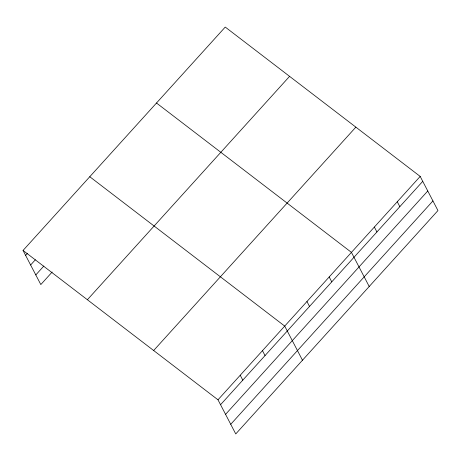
<?xml version="1.0" encoding="UTF-8"?>
<svg xmlns="http://www.w3.org/2000/svg" width="461" height="461" viewBox="0 0 461 461"><rect width="100%" height="100%" fill="white"/><g stroke="black" fill="none" stroke-linecap="round" stroke-linejoin="round"><path stroke-width="0.69" d="M23.05 250.444L225.245 27.066L420.184 176.425L437.95 210.556L235.755 433.934L217.99 399.808L23.05 250.444L40.816 284.575L52.174 272.025M25.609 255.365L27.504 253.273M30.628 265L35.359 259.774M35.797 274.935L43.841 266.049M87.377 299.736L289.577 76.359M153.657 350.516L355.857 127.138M217.99 399.808L420.184 176.425M220.548 404.723L422.743 181.346M225.567 414.364L427.762 190.987M230.736 424.293L432.931 200.915M156.498 103.016L351.438 252.374L369.203 286.5M89.774 176.73L284.714 326.088L302.479 360.22M397.267 201.745L399.831 206.661M374.355 227.06L376.914 231.975M329.194 276.946L331.759 281.867M306.957 301.517L309.515 306.438M262.47 350.66L265.029 355.581M240.227 375.231L242.791 380.152"/></g></svg>
